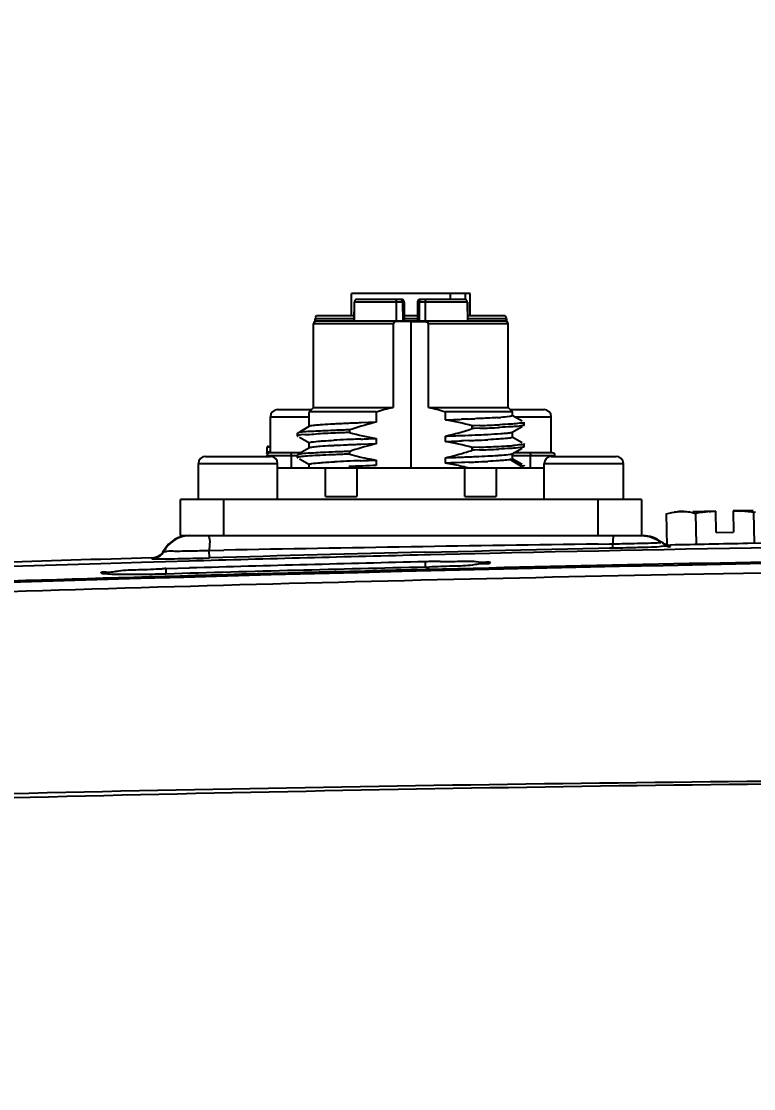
# Model space of a CAD drawing. Header units: millimetres. Extents: x 4086 to 8300, y 123 to 1549.
# Drawn here: x 7712.12 to 7724.83, y 1199.58 to 1218.1 of the extents above; entities that cross this region are included whole.
import ezdxf

# ---------------------------------------------------------------- set-up
doc = ezdxf.new("R2010")
doc.units = ezdxf.units.MM
for name, color, linetype in [('外形图', 7, 'Continuous'), ('尺寸标注', 7, 'Continuous'), ('运动范围', 7, 'Continuous')]:
    doc.layers.add(name, color=color, linetype=linetype)
doc.styles.add('思源黑', font='SourceHanSansCN-Normal.ttf')
doc.dimstyles.new('尺寸标注_1_4比例', dxfattribs={"dimtxt": 7, "dimasz": 6, "dimexe": 2, "dimexo": 1.5, "dimgap": 1, "dimtad": 1, "dimdec": 1, "dimlfac": 4, "dimdsep": 46, "dimtxsty": '思源黑', "dimcen": 0.09, "dimadec": 0, "dimazin": 0, "dimtp": 0.01, "dimtm": 0.01, "dimtfac": 1, "dimtdec": 1, "dimtofl": 0, "dimtmove": 0, "dimatfit": 3, "dimfxl": 1, "dimtolj": 1, "dimarcsym": 0})

# ---------------------------------------------------------------- blocks, each defined once
blk = doc.blocks.new('*D783')
at = {"layer": 'Defpoints', "color": 0}
for p in [(7771.133, 1293.717), (7771.133, 1215.714), (7686.133, 1211.346)]:
    blk.add_point(p, dxfattribs=at)
at = {"layer": '尺寸标注', "color": 0, "lineweight": -2}
for p, q in [((7686.133, 1212.846), (7686.133, 1295.717)), ((7771.133, 1217.214), (7771.133, 1295.717)), ((7692.133, 1293.717), (7765.133, 1293.717))]:
    blk.add_line(p, q, dxfattribs=at)
at = {"layer": '尺寸标注', "color": 0}
for points in [[(7692.133, 1294.717), (7692.133, 1292.717), (7686.133, 1293.717)], [(7765.133, 1292.717), (7765.133, 1294.717), (7771.133, 1293.717)]]:
    blk.add_solid(points, dxfattribs=at)
at = {"layer": '尺寸标注', "color": 0, "insert": (7728.049, 1298.346), "char_height": 7, "attachment_point": 5, "style": '思源黑'}
blk.add_mtext('\\A1;340', dxfattribs=at)
blk = doc.blocks.new('*D793')
at = {"layer": 'Defpoints', "color": 0}
for p in [(7771.133, 1271.641), (7552.914, 959.632), (7712.796, 959.632)]:
    blk.add_point(p, dxfattribs=at)
at = {"layer": '尺寸标注', "color": 0, "lineweight": -2}
for p, q in [((7769.633, 1271.641), (7550.914, 1271.641)), ((7552.914, 1265.641), (7552.914, 965.632)), ((7711.296, 959.632), (7550.914, 959.632))]:
    blk.add_line(p, q, dxfattribs=at)
at = {"layer": '尺寸标注', "color": 0}
for points in [[(7553.914, 1265.641), (7551.914, 1265.641), (7552.914, 1271.641)], [(7551.914, 965.632), (7553.914, 965.632), (7552.914, 959.632)]]:
    blk.add_solid(points, dxfattribs=at)
at = {"layer": '尺寸标注', "color": 0, "insert": (7548.289, 1115.636), "char_height": 7, "attachment_point": 5, "rotation": 90, "style": '思源黑'}
blk.add_mtext('\\A1;1248', dxfattribs=at)

msp = doc.modelspace()

# ---------------------------------------------------------------- linework, layer by layer
at = {"layer": '外形图'}
for p, q in [((7717.8515, 1212.9921), (7717.8515, 1213.3796)), ((7719.914, 1213.3796), (7717.8515, 1213.3796)), ((7718.6879, 1213.2796), (7717.9518, 1213.2796)), ((7719.8136, 1213.2796), (7719.0775, 1213.2796)), ((7719.5641, 1213.3796), (7719.5641, 1213.2796)), ((7719.8294, 1213.2796), (7719.8294, 1213.3796)), ((7719.914, 1212.9921), (7719.914, 1213.3796)), ((7717.9006, 1213.23), (7717.8978, 1212.9046)), ((7717.9006, 1212.9046), (7717.9034, 1213.23)), ((7718.7667, 1213.23), (7717.9006, 1213.23)), ((7718.6298, 1213.23), (7718.6291, 1212.9046)), ((7718.7379, 1213.23), (7718.7408, 1212.9046)), ((7718.7486, 1213.23), (7718.7512, 1212.9046)), ((7718.7667, 1213.23), (7718.7695, 1212.9046)), ((7718.9987, 1213.23), (7718.9959, 1212.9062)), ((7719.8648, 1213.23), (7718.9987, 1213.23)), ((7719.0142, 1212.9059), (7719.0168, 1213.23)), ((7719.0275, 1213.23), (7719.0247, 1212.9059)), ((7719.1363, 1212.9045), (7719.1356, 1213.23)), ((7719.8621, 1213.23), (7719.8648, 1212.9046)), ((7719.8648, 1213.23), (7719.8676, 1212.9046)), ((7717.2452, 1212.9921), (7717.2202, 1212.9671)), ((7717.2202, 1212.9662), (7717.2202, 1212.9671)), ((7717.2202, 1212.9046), (7717.2202, 1212.9458)), ((7717.2245, 1212.9421), (7717.2245, 1212.9046)), ((7717.9042, 1212.9421), (7717.2245, 1212.9421)), ((7717.8985, 1212.9921), (7717.2452, 1212.9921)), ((7717.2452, 1212.9046), (7720.5202, 1212.9046)), ((7718.9869, 1212.9921), (7718.7687, 1212.9921)), ((7718.9962, 1212.9421), (7718.7692, 1212.9421)), ((7720.5202, 1212.9921), (7719.8669, 1212.9921)), ((7720.5409, 1212.9421), (7719.8673, 1212.9421)), ((7720.5202, 1212.9921), (7720.5452, 1212.9671)), ((7720.5409, 1212.9421), (7720.5409, 1212.8843)), ((7720.5452, 1212.9458), (7720.5452, 1212.8843)), ((7717.1952, 1211.4046), (7717.1952, 1212.8546)), ((7718.5784, 1212.8546), (7717.1952, 1212.8546)), ((7718.5784, 1212.8546), (7718.5784, 1211.4046)), ((7718.8827, 1212.8979), (7718.8827, 1210.3546)), ((7719.187, 1211.4046), (7719.187, 1212.8546)), ((7720.5702, 1212.8546), (7719.187, 1212.8546)), ((7720.5702, 1211.4046), (7720.5702, 1212.8546)), ((7716.4452, 1210.6171), (7716.4452, 1211.2421)), ((7716.4452, 1211.2421), (7717.1202, 1211.2421)), ((7716.5702, 1211.3671), (7717.1577, 1211.3671)), ((7717.1952, 1211.4046), (7717.1202, 1211.3296)), ((7717.1202, 1211.0733), (7717.1202, 1211.3296)), ((7717.1209, 1211.3296), (7717.1202, 1211.3296)), ((7718.2828, 1211.3296), (7717.1209, 1211.3296)), ((7717.1952, 1211.4046), (7717.3566, 1211.4046)), ((7717.3566, 1211.4046), (7717.4213, 1211.4046)), ((7717.4213, 1211.4046), (7718.5784, 1211.4046)), ((7718.2828, 1211.3296), (7718.2828, 1211.1464)), ((7719.187, 1211.4046), (7719.7265, 1211.4046)), ((7719.4826, 1211.1878), (7719.4826, 1211.3296)), ((7719.764, 1211.3296), (7719.4826, 1211.3296)), ((7719.7265, 1211.4046), (7719.7811, 1211.4046)), ((7719.887, 1211.3296), (7719.764, 1211.3296)), ((7719.7811, 1211.4046), (7719.9077, 1211.4046)), ((7720.6285, 1211.3296), (7719.887, 1211.3296)), ((7719.9077, 1211.4046), (7720.5702, 1211.4046)), ((7720.5702, 1211.4046), (7720.6452, 1211.3296)), ((7720.6077, 1211.3671), (7721.1952, 1211.3671)), ((7720.6452, 1211.3296), (7720.6285, 1211.3296)), ((7720.8134, 1211.1653), (7720.6422, 1211.2643)), ((7720.6452, 1211.2608), (7720.6452, 1211.3296)), ((7720.6806, 1211.2421), (7721.3202, 1211.2421)), ((7721.3202, 1210.6171), (7721.3202, 1211.2421)), ((7717.1232, 1211.0768), (7716.9518, 1210.9777)), ((7718.1457, 1211.1413), (7718.017, 1211.1364)), ((7718.2828, 1211.1464), (7718.1457, 1211.1413)), ((7719.788, 1211.1993), (7719.764, 1211.1983)), ((7719.8842, 1211.2031), (7719.788, 1211.1993)), ((7719.9814, 1211.0853), (7719.9457, 1211.084)), ((7719.9457, 1211.0371), (7719.9457, 1211.084)), ((7720.0777, 1211.0889), (7719.9814, 1211.0853)), ((7720.6422, 1210.9762), (7720.8125, 1211.0746)), ((7720.8455, 1211.1468), (7720.8482, 1211.1436)), ((7720.8482, 1211.0968), (7720.8482, 1211.1436)), ((7716.9172, 1210.9093), (7716.9172, 1210.9561)), ((7716.9199, 1210.9593), (7716.9188, 1210.9585)), ((7716.9188, 1210.9069), (7716.9199, 1210.9062)), ((7716.9527, 1210.8872), (7717.1232, 1210.7886)), ((7717.57, 1211.0062), (7717.5445, 1211.0052)), ((7717.57, 1210.9594), (7717.5445, 1210.9583)), ((7717.8197, 1211.0158), (7717.8197, 1210.9689)), ((7719.4826, 1210.8128), (7719.4826, 1210.9066)), ((7719.9831, 1211.0385), (7719.9457, 1211.0371)), ((7720.0777, 1211.0421), (7719.9831, 1211.0385)), ((7720.2026, 1210.9364), (7720.2209, 1210.9374)), ((7720.8136, 1210.7902), (7720.6422, 1210.8893)), ((7720.6452, 1210.8858), (7720.6452, 1210.9796)), ((7716.3827, 1210.6921), (7716.3827, 1210.6037)), ((7717.1232, 1210.7018), (7716.9518, 1210.6027)), ((7717.1202, 1210.6983), (7717.1202, 1210.7921)), ((7718.1457, 1210.7663), (7718.0138, 1210.7613)), ((7718.1457, 1210.8601), (7718.2828, 1210.8651)), ((7718.2828, 1210.7714), (7718.1457, 1210.7663)), ((7718.2828, 1210.8651), (7718.2828, 1210.7714)), ((7719.7936, 1210.8245), (7719.764, 1210.8233)), ((7719.8891, 1210.8284), (7719.7936, 1210.8245)), ((7719.9813, 1210.7103), (7719.9457, 1210.709)), ((7719.9457, 1210.6621), (7719.9457, 1210.709)), ((7720.0743, 1210.7138), (7719.9813, 1210.7103)), ((7720.6422, 1210.6011), (7720.8127, 1210.6997)), ((7720.8455, 1210.7718), (7720.8466, 1210.771)), ((7720.8466, 1210.7194), (7720.8455, 1210.7187)), ((7720.8482, 1210.7218), (7720.8482, 1210.7686)), ((7715.3202, 1210.5546), (7716.4452, 1210.5546)), ((7716.9199, 1210.5671), (7716.3827, 1210.5671)), ((7716.9767, 1210.6171), (7716.4327, 1210.6171)), ((7716.806, 1210.5671), (7716.806, 1210.3546)), ((7716.9172, 1210.5343), (7716.9172, 1210.5811)), ((7716.9199, 1210.5843), (7716.9188, 1210.5835)), ((7716.9188, 1210.5319), (7716.9199, 1210.5312)), ((7716.9527, 1210.5122), (7717.1232, 1210.4136)), ((7717.8197, 1210.6408), (7717.8197, 1210.5939)), ((7719.4826, 1210.4378), (7719.4826, 1210.5316)), ((7719.9831, 1210.6635), (7719.9457, 1210.6621)), ((7720.0743, 1210.6669), (7719.9831, 1210.6635)), ((7720.8053, 1210.3811), (7720.6067, 1210.4983)), ((7720.8135, 1210.4152), (7720.6421, 1210.5143)), ((7721.3827, 1210.5671), (7720.6422, 1210.5671)), ((7720.6452, 1210.5108), (7720.6452, 1210.6046)), ((7721.3327, 1210.6171), (7720.6698, 1210.6171)), ((7720.9594, 1210.3546), (7720.9594, 1210.5671)), ((7721.3202, 1210.5546), (7722.4452, 1210.5546)), ((7715.1952, 1209.8046), (7715.1952, 1210.4296)), ((7715.1952, 1210.4296), (7716.5702, 1210.4296)), ((7716.5702, 1209.8046), (7716.5702, 1210.4296)), ((7716.5702, 1210.3546), (7721.1952, 1210.3546)), ((7717.1202, 1210.3546), (7717.1202, 1210.4171)), ((7717.4029, 1209.8571), (7717.4029, 1210.3546)), ((7717.9452, 1210.3546), (7717.9452, 1209.8571)), ((7718.1457, 1210.4851), (7718.1865, 1210.4866)), ((7718.1865, 1210.4866), (7718.2828, 1210.4901)), ((7718.2828, 1210.4901), (7718.2828, 1210.3964)), ((7719.5789, 1210.4413), (7719.4826, 1210.4378)), ((7719.6728, 1210.4448), (7719.5789, 1210.4413)), ((7719.764, 1210.4483), (7719.6728, 1210.4448)), ((7719.7879, 1210.4493), (7719.764, 1210.4483)), ((7719.8172, 1210.4504), (7719.7879, 1210.4493)), ((7719.8886, 1210.4533), (7719.8172, 1210.4504)), ((7719.8202, 1209.8571), (7719.8202, 1210.3546)), ((7720.3625, 1210.3546), (7720.3625, 1209.8571)), ((7721.1952, 1209.8046), (7721.1952, 1210.4296)), ((7721.1952, 1210.4296), (7722.5702, 1210.4296)), ((7722.5702, 1209.8046), (7722.5702, 1210.4296)), ((7714.8827, 1209.1796), (7714.8827, 1209.8046)), ((7722.8827, 1209.8046), (7714.8827, 1209.8046)), ((7715.6327, 1209.8046), (7715.6327, 1209.1796)), ((7717.4029, 1209.8571), (7717.9452, 1209.8571)), ((7719.8202, 1209.8571), (7720.3625, 1209.8571)), ((7722.1327, 1209.1796), (7722.1327, 1209.8046)), ((7722.8827, 1209.8046), (7722.8827, 1209.1796)), ((7722.8827, 1209.8046), (7722.8827, 1209.1796)), ((7722.8827, 1209.8046), (7722.8827, 1209.1796)), ((7723.4509, 1209.5945), (7723.7264, 1209.5999)), ((7723.7733, 1209.6008), (7724.1757, 1209.6087)), ((7724.1831, 1209.2338), (7724.1758, 1209.6053)), ((7724.4757, 1209.6146), (7724.8258, 1209.6215)), ((7724.4757, 1209.6112), (7724.483, 1209.2397)), ((7724.8315, 1209.5853), (7724.8629, 1209.594)), ((7724.8315, 1209.5853), (7724.8421, 1209.0444)), ((7723.3162, 1209.5556), (7723.3271, 1209.001)), ((7723.8054, 1209.5693), (7723.8213, 1209.5655)), ((7723.8213, 1209.5655), (7723.8319, 1209.0246)), ((7724.1831, 1209.2338), (7724.483, 1209.2397)), ((7714.8827, 1209.1796), (7722.8939, 1209.1796)), ((7722.1349, 1209.0335), (7722.3311, 1209.0363)), ((7722.3311, 1209.0363), (7722.386, 1209.0371)), ((7722.3876, 1208.966), (7722.386, 1209.0371)), ((7722.3935, 1209.1796), (7722.3932, 1209.1794)), ((7722.5415, 1209.04), (7722.6425, 1209.042)), ((7723.219, 1209.0594), (7723.2252, 1209.0703)), ((7723.3866, 1208.9994), (7723.3863, 1209.0156)), ((7725.0761, 1209.0489), (7724.7303, 1209.0423)), ((7714.5988, 1208.9225), (7714.6014, 1208.9117)), ((7715.2854, 1208.9201), (7715.3344, 1208.9212)), ((7715.3344, 1208.9212), (7715.3834, 1208.9223)), ((7715.3837, 1208.9527), (7715.3834, 1208.9223)), ((7715.3834, 1208.9223), (7715.6372, 1208.9271)), ((7715.3872, 1208.7938), (7715.3834, 1208.9223)), ((7719.1263, 1208.8917), (7719.9898, 1208.9123)), ((7719.2234, 1208.8466), (7719.1263, 1208.8442)), ((7720.2546, 1208.871), (7719.2234, 1208.8466)), ((7719.9898, 1208.9123), (7720.253, 1208.9185)), ((7720.253, 1208.9185), (7722.1376, 1208.9606)), ((7722.1376, 1208.9606), (7722.3337, 1208.9648)), ((7722.3337, 1208.9648), (7722.3876, 1208.966)), ((7722.5606, 1208.9699), (7722.6176, 1208.9712)), ((7723.1146, 1208.9856), (7723.1532, 1208.9869)), ((7714.3876, 1208.7941), (7713.5006, 1208.7679)), ((7714.2116, 1208.7126), (7713.5028, 1208.6915)), ((7714.6263, 1208.7247), (7714.2116, 1208.7126)), ((7714.3876, 1208.7941), (7714.3873, 1208.7779)), ((7715.0359, 1208.7364), (7714.6263, 1208.7247)), ((7714.8375, 1208.7806), (7714.887, 1208.7816)), ((7715.1004, 1208.7863), (7715.1567, 1208.7877)), ((7715.2816, 1208.7909), (7715.3872, 1208.7938)), ((7719.1327, 1208.7261), (7719.1327, 1208.6325)), ((7714.6327, 1208.6066), (7715.0399, 1208.6183)), ((7714.6327, 1208.6066), (7714.6327, 1208.513))]:
    msp.add_line(p, q, dxfattribs=at)
for points in [[(7717.9518, 1213.2796), (7717.9424, 1213.2786), (7717.9333, 1213.2758), (7717.925, 1213.2712)], [(7718.6335, 1213.2651), (7718.6354, 1213.2712), (7718.6376, 1213.2758), (7718.6399, 1213.2786), (7718.6423, 1213.2796)], [(7718.735, 1213.2651), (7718.728, 1213.2712), (7718.72, 1213.2758), (7718.7114, 1213.2786), (7718.6923, 1213.2784)], [(7719.0304, 1213.2651), (7719.0374, 1213.2712), (7719.0454, 1213.2758), (7719.054, 1213.2786), (7719.0629, 1213.2796)], [(7719.1231, 1213.2796), (7719.1255, 1213.2786), (7719.1278, 1213.2758), (7719.13, 1213.2712), (7719.1319, 1213.2651), (7719.1334, 1213.2576), (7719.1346, 1213.249), (7719.1353, 1213.2397), (7719.1356, 1213.23)], [(7719.8537, 1213.2576), (7719.8477, 1213.2651), (7719.8404, 1213.2712), (7719.8321, 1213.2758), (7719.823, 1213.2786), (7719.8136, 1213.2796)], [(7717.925, 1213.2712), (7717.9177, 1213.2651), (7717.9117, 1213.2576), (7717.9072, 1213.249), (7717.9044, 1213.2397), (7717.9034, 1213.23)], [(7718.6298, 1213.23), (7718.6301, 1213.2397), (7718.6308, 1213.249), (7718.632, 1213.2576), (7718.6335, 1213.2651)], [(7718.7486, 1213.23), (7718.7477, 1213.2397), (7718.745, 1213.249), (7718.7407, 1213.2576), (7718.735, 1213.2651)], [(7719.0168, 1213.23), (7719.0177, 1213.2397), (7719.0204, 1213.249), (7719.0247, 1213.2576), (7719.0304, 1213.2651)], [(7719.8621, 1213.23), (7719.8611, 1213.2397), (7719.8582, 1213.249), (7719.8537, 1213.2576)], [(7717.2245, 1212.9421), (7717.2224, 1212.9427), (7717.2211, 1212.9441), (7717.2202, 1212.9458)], [(7720.5409, 1212.9421), (7720.5433, 1212.9425), (7720.5447, 1212.9437), (7720.5452, 1212.9458)], [(7716.4327, 1210.7201), (7716.4229, 1210.7194), (7716.4136, 1210.7174), (7716.4049, 1210.7142), (7716.3973, 1210.7098), (7716.3911, 1210.7044), (7716.3865, 1210.6983), (7716.3837, 1210.6917), (7716.3827, 1210.6848)], [(7716.3827, 1210.6037), (7716.3837, 1210.6106), (7716.3865, 1210.6172), (7716.3911, 1210.6233), (7716.3973, 1210.6287), (7716.4049, 1210.6331), (7716.4136, 1210.6364), (7716.4229, 1210.6384), (7716.4327, 1210.6391)], [(7716.806, 1210.5671), (7716.8064, 1210.5765), (7716.8073, 1210.5857), (7716.8089, 1210.5942)], [(7716.8089, 1210.5942), (7716.8111, 1210.6019), (7716.8139, 1210.6082), (7716.817, 1210.6131), (7716.8205, 1210.6161), (7716.8242, 1210.6171)], [(7720.9412, 1210.6171), (7720.9449, 1210.6161), (7720.9484, 1210.6131), (7720.9515, 1210.6082), (7720.9543, 1210.6018), (7720.9565, 1210.5942), (7720.9581, 1210.5857), (7720.959, 1210.5765), (7720.9594, 1210.5671)], [(7723.7738, 1209.5763), (7723.7896, 1209.5729), (7723.8054, 1209.5693)]]:
    msp.add_lwpolyline(points, dxfattribs=at)
for centre, radius, start, end in [((7718.6879, 1213.2296), 0.05, 0.5, 90), ((7718.7167, 1213.2296), 0.05, 0.5, 115.43133), ((7719.0487, 1213.2296), 0.05, 64.56867, 179.5), ((7719.0775, 1213.2296), 0.05, 90, 179.5), ((7717.2452, 1212.8546), 0.05, 90, 180), ((7720.5202, 1212.8546), 0.05, 0, 90), ((7716.5702, 1211.2421), 0.125, 90, 180), ((7721.1952, 1211.2421), 0.125, 0, 90), ((7718.8325, 1186.1208), 25.028, 92.68851, 92.92266), ((7719.274, 1176.7784), 34.3808, 92.50827, 92.69324), ((7719.8694, 1162.9389), 48.2331, 92.20098, 92.49537), ((7716.435, 1296.4503), 85.317, 272.047099, 272.236176), ((7718.557, 1243.5119), 32.336, 272.35238, 272.54232), ((7718.8218, 1244.6612), 33.5958, 272.14237, 272.73019), ((7718.8943, 1242.7038), 31.6839, 272.14064, 272.76419), ((7719.9192, 1218.3736), 7.1609, 273.6348, 274.20371), ((7718.7361, 1182.0396), 28.99, 92.35574, 92.73286), ((7718.6461, 1184.1578), 26.8232, 92.35372, 92.7613), ((7719.6122, 1160.978), 50.0699, 92.05165, 92.33757), ((7719.8656, 1154.0321), 56.9736, 92.05791, 92.30918), ((7719.6508, 1205.5271), 5.786, 108.00297, 108.44924), ((7715.9451, 1309.2686), 98.4256, 272.059703, 272.223598), ((7717.4766, 1269.1635), 58.2913, 272.248825, 272.478908), ((7718.9658, 1234.9761), 24.0715, 272.45718, 272.94512), ((7716.4327, 1210.6921), 0.05, 119.53146, 180.00008), ((7718.8741, 1185.1394), 25.7293, 92.46072, 92.96166), ((7719.0358, 1181.6231), 29.1557, 92.48943, 92.90854), ((7719.8925, 1161.9284), 48.9627, 92.34622, 92.48522), ((7719.5725, 1169.6094), 41.1814, 92.34424, 92.5095), ((7720.4945, 1147.3822), 63.5214, 92.238089, 92.351625), ((7720.2115, 1153.912), 56.8917, 92.21381, 92.34058), ((7716.5196, 1293.8121), 83.0522, 272.044526, 272.238759), ((7718.066, 1255.1982), 44.4073, 272.35286, 272.5052), ((7718.906, 1236.2433), 25.4338, 272.48117, 272.96215), ((7718.4054, 1254.7684), 44.0862, 272.16951, 272.36017), ((7719.1193, 1237.5202), 26.8232, 272.35372, 272.7613), ((7719.7319, 1225.0241), 14.3121, 272.7218, 273.43215), ((7720.172, 1217.6249), 6.8999, 273.46297, 274.06644), ((7715.3202, 1210.4296), 0.125, 90, 180), ((7716.4327, 1210.5671), 0.05, 90, 179.99984), ((7716.4452, 1210.4296), 0.125, 0, 90), ((7718.0335, 1196.2789), 14.3121, 92.7218, 93.43215), ((7718.7868, 1180.5554), 30.1004, 92.31675, 92.72868), ((7718.6838, 1182.9566), 27.6502, 92.30853, 92.75696), ((7719.6122, 1160.603), 50.0699, 92.05165, 92.33757), ((7719.8656, 1153.6571), 56.9736, 92.05791, 92.30918), ((7719.6508, 1205.1521), 5.786, 108.00297, 108.44924), ((7718.845, 1213.9989), 3.5535, 259.04693, 260.89635), ((7718.5321, 1214.7517), 4.3258, 282.69313, 286.318), ((7715.8374, 1311.7727), 101.3068, 272.062036, 272.22127), ((7718.2345, 1215.7818), 5.3981, 286.27685, 288.48112), ((7717.7308, 1262.7737), 52.2712, 272.22911, 272.36635), ((7718.1367, 1253.003), 42.4921, 272.3635, 272.52271), ((7718.7793, 1238.6337), 28.1083, 272.50346, 272.93477), ((7718.3257, 1256.3367), 45.7033, 272.19277, 272.37669), ((7719.5943, 1222.8586), 12.3123, 272.90522, 273.71472), ((7719.0293, 1239.6382), 28.99, 272.35574, 272.73286), ((7721.3202, 1210.4296), 0.125, 90, 180), ((7721.3327, 1210.5671), 0.05, 0, 90), ((7722.4452, 1210.4296), 0.125, 0, 90), ((7718.8974, 1184.2552), 26.2391, 92.46403, 92.92976), ((7720.1709, 1155.0179), 55.5042, 92.22728, 92.47985), ((7720.7845, 1139.7721), 70.6685, 92.028727, 92.416723), ((7718.9178, 1206.9115), 3.5712, 78.82961, 80.89976), ((7718.7987, 1206.327), 4.1678, 75.09756, 78.7799), ((7718.1228, 1253.455), 43.0379, 272.35145, 272.50809), ((7718.8452, 1237.1203), 26.6873, 272.49335, 272.94632), ((7723.5845, 1208.7708), 0.8262, 91.13988, 95.51447), ((7723.5837, 1208.7532), 0.8438, 84.0735, 91.06488), ((7723.5729, 1208.6443), 0.9532, 80.98337, 84.09994), ((7723.5493, 1208.4957), 1.1037, 78.26451, 80.98354), ((7724.5095, 1205.1106), 4.5077, 95.74798, 98.78091), ((7724.3186, 1205.1067), 4.5079, 83.46671, 86.50007), ((7753.3386, -285.5309), 1494.7681, 90.341012, 91.2682427), ((7715.0358, 1208.6796), 0.5, 90, 150.92707), ((7744.2001, -335.6053), 1544.7965, 90.8184181, 91.0594454), ((7729.2207, 1208.8885), 6.8363, 178.55616, 178.75445), ((7721.0731, 1285.6214), 76.5955, 270.982145, 271.098452), ((7721.4619, 1266.7395), 57.7096, 271.172242, 271.402588), ((7722.9132, 1208.6796), 0.5, 51.38409, 90), ((7722.9138, 1215.1297), 6.0791, 272.12295, 272.31992), ((7723.3812, 1209.2656), 0.25, 231.38409, 271.1684), ((7714.3803, 1209.044), 0.25, 271.66924, 330.92707), ((7715.0444, 1208.6794), 0.5002, 144.53766, 152.32759), ((7714.4184, 1240.4665), 31.5575, 270.65839, 270.99147), ((7714.0588, 1262.1228), 53.2168, 270.97507, 271.16603), ((7743.1141, 220.8164), 988.3189, 91.3907849, 91.6279983), ((7713.8199, 1274.074), 65.1704, 271.162242, 271.288573), ((7743.2135, 217.1827), 992.0015, 91.3913583, 91.6073983), ((7720.8356, 1281.9148), 72.9653, 271.218784, 271.354713), ((7721.1328, 1269.9177), 60.9645, 271.395578, 271.64896), ((7721.776, 1247.8405), 38.878, 271.63773, 271.9731), ((7739.3413, 348.3139), 860.7655, 91.7201686, 92.1315202), ((7740.2844, 318.6179), 890.5529, 91.7234609, 91.8992184), ((7714.1572, 1242.9058), 34.132, 270.77834, 271.14195), ((7713.6495, 1268.7684), 59.9997, 271.181829, 271.385661), ((7743.115, 220.7828), 988.2343, 91.3905794, 91.6279542), ((7719.8225, 1180.425), 28.3095, 90.87129, 91.39626), ((7715.4711, 1179.5803), 29.0384, 91.65455, 91.78362), ((7742.999, 225.2879), 983.6342, 91.3903287, 91.6525422), ((7718.5198, 1233.8448), 25.2198, 271.39252, 271.54107)]:
    msp.add_arc(centre, radius, start, end, dxfattribs=at)
for points, knots in [([(7718.8827, 1212.8979), (7718.832, 1212.8981), (7718.7522, 1212.8832), (7718.5784, 1212.9069), (7718.5784, 1212.8546)], [0, 0, 0, 0, 0.4923714, 1, 1, 1, 1]), ([(7718.8827, 1212.8979), (7718.9334, 1212.8981), (7719.0132, 1212.8832), (7719.187, 1212.9069), (7719.187, 1212.8546)], [0, 0, 0, 0, 0.492371, 1, 1, 1, 1]), ([(7720.6228, 1211.2512), (7720.6135, 1211.2492), (7720.5542, 1211.24), (7720.4943, 1211.2357), (7720.4441, 1211.232)], [0, 0, 0, 0, 0.1593178, 1, 1, 1, 1]), ([(7720.6452, 1211.2608), (7720.6452, 1211.2584), (7720.6353, 1211.254), (7720.6285, 1211.2524), (7720.6228, 1211.2512)], [0, 0, 0, 0, 0.2973956, 1, 1, 1, 1]), ([(7717.1351, 1211.0811), (7717.1327, 1211.0805), (7717.1287, 1211.0793), (7717.1247, 1211.0777), (7717.1232, 1211.0768)], [0, 0, 0, 0, 0.5839162, 1, 1, 1, 1]), ([(7717.1605, 1211.0861), (7717.1558, 1211.0853), (7717.1473, 1211.0839), (7717.1388, 1211.082), (7717.1351, 1211.0811)], [0, 0, 0, 0, 0.5581328, 1, 1, 1, 1]), ([(7717.3086, 1211.1012), (7717.293, 1211.1), (7717.2435, 1211.096), (7717.194, 1211.0915), (7717.1605, 1211.0861)], [0, 0, 0, 0, 0.3156976, 1, 1, 1, 1]), ([(7717.5564, 1211.1162), (7717.5329, 1211.115), (7717.4502, 1211.1106), (7717.3676, 1211.1056), (7717.3086, 1211.1012)], [0, 0, 0, 0, 0.2845297, 1, 1, 1, 1]), ([(7720.3731, 1211.2271), (7720.3458, 1211.2254), (7720.2186, 1211.2179), (7720.0913, 1211.2121), (7719.9913, 1211.2077)], [0, 0, 0, 0, 0.2146698, 1, 1, 1, 1]), ([(7720.6738, 1211.1183), (7720.6561, 1211.117), (7720.5722, 1211.1112), (7720.4882, 1211.1067), (7720.422, 1211.1035)], [0, 0, 0, 0, 0.2117291, 1, 1, 1, 1]), ([(7720.6739, 1211.0715), (7720.6562, 1211.0702), (7720.5723, 1211.0645), (7720.4884, 1211.0601), (7720.4222, 1211.0568)], [0, 0, 0, 0, 0.211707, 1, 1, 1, 1]), ([(7720.8482, 1211.1436), (7720.8482, 1211.1283), (7720.7564, 1211.1361), (7720.7173, 1211.1215), (7720.6738, 1211.1183)], [0, 0, 0, 0, 0.2596127, 1, 1, 1, 1]), ([(7720.8172, 1211.0863), (7720.8089, 1211.0848), (7720.7613, 1211.0782), (7720.7134, 1211.0744), (7720.6739, 1211.0715)], [0, 0, 0, 0, 0.1758926, 1, 1, 1, 1]), ([(7720.8455, 1211.0937), (7720.8424, 1211.0919), (7720.8328, 1211.0892), (7720.8233, 1211.0873), (7720.8172, 1211.0863)], [0, 0, 0, 0, 0.3728711, 1, 1, 1, 1]), ([(7720.848, 1211.096), (7720.8478, 1211.0956), (7720.847, 1211.0947), (7720.8461, 1211.094), (7720.8455, 1211.0937)], [0, 0, 0, 0, 0.4216441, 1, 1, 1, 1]), ([(7720.8482, 1211.0968), (7720.8482, 1211.0966), (7720.8481, 1211.0964), (7720.8481, 1211.0961), (7720.848, 1211.096)], [0, 0, 0, 0, 0.4888464, 1, 1, 1, 1]), ([(7716.9188, 1210.9585), (7716.9184, 1210.9582), (7716.9176, 1210.9575), (7716.9172, 1210.9566), (7716.9172, 1210.9561)], [0, 0, 0, 0, 0.5714769, 1, 1, 1, 1]), ([(7716.9188, 1210.9117), (7716.9184, 1210.9113), (7716.9176, 1210.9107), (7716.9172, 1210.9097), (7716.9172, 1210.9093)], [0, 0, 0, 0, 0.5717335, 1, 1, 1, 1]), ([(7716.9172, 1210.9093), (7716.9172, 1210.9089), (7716.9176, 1210.9079), (7716.9184, 1210.9072), (7716.9188, 1210.9069)], [0, 0, 0, 0, 0.4285231, 1, 1, 1, 1]), ([(7717.3538, 1210.9498), (7717.2502, 1210.9448), (7717.1139, 1210.9201), (7716.9521, 1210.9371), (7716.9188, 1210.9117)], [0, 0, 0, 0, 0.7123998, 1, 1, 1, 1]), ([(7716.9313, 1210.9633), (7716.929, 1210.9627), (7716.9251, 1210.9616), (7716.9214, 1210.9601), (7716.9199, 1210.9593)], [0, 0, 0, 0, 0.5867918, 1, 1, 1, 1]), ([(7717.3538, 1210.9967), (7717.3014, 1210.9942), (7717.1608, 1210.9844), (7717.0174, 1210.9851), (7716.9313, 1210.9633)], [0, 0, 0, 0, 0.371633, 1, 1, 1, 1]), ([(7720.6079, 1210.8735), (7720.5992, 1210.8721), (7720.5511, 1210.8655), (7720.5027, 1210.8615), (7720.4632, 1210.8584)], [0, 0, 0, 0, 0.1817402, 1, 1, 1, 1]), ([(7720.5552, 1210.9605), (7720.5654, 1210.9616), (7720.5936, 1210.9654), (7720.6228, 1210.9678), (7720.6397, 1210.9749)], [0, 0, 0, 0, 0.3587889, 1, 1, 1, 1]), ([(7720.6452, 1210.8858), (7720.6452, 1210.8821), (7720.6275, 1210.8774), (7720.6173, 1210.8751), (7720.6079, 1210.8735)], [0, 0, 0, 0, 0.281276, 1, 1, 1, 1]), ([(7720.6397, 1210.9749), (7720.6402, 1210.9751), (7720.641, 1210.9755), (7720.6419, 1210.976), (7720.6422, 1210.9762)], [0, 0, 0, 0, 0.530794, 1, 1, 1, 1]), ([(7717.1202, 1210.7921), (7717.1202, 1210.7939), (7717.1264, 1210.7976), (7717.1313, 1210.7989), (7717.1351, 1210.7999)], [0, 0, 0, 0, 0.3129278, 1, 1, 1, 1]), ([(7717.1351, 1210.7061), (7717.1327, 1210.7055), (7717.1287, 1210.7043), (7717.1247, 1210.7027), (7717.1232, 1210.7018)], [0, 0, 0, 0, 0.5839162, 1, 1, 1, 1]), ([(7717.1351, 1210.7999), (7717.1435, 1210.8021), (7717.201, 1210.8121), (7717.2591, 1210.8162), (7717.3086, 1210.82)], [0, 0, 0, 0, 0.1481598, 1, 1, 1, 1]), ([(7717.1981, 1210.7161), (7717.1855, 1210.7147), (7717.1645, 1210.712), (7717.1435, 1210.7083), (7717.1351, 1210.7061)], [0, 0, 0, 0, 0.5941797, 1, 1, 1, 1]), ([(7717.3086, 1210.82), (7717.3256, 1210.8212), (7717.4042, 1210.8268), (7717.4829, 1210.8312), (7717.5447, 1210.8344)], [0, 0, 0, 0, 0.2155647, 1, 1, 1, 1]), ([(7717.5564, 1210.7412), (7717.5329, 1210.74), (7717.4502, 1210.7356), (7717.3676, 1210.7306), (7717.3086, 1210.7262)], [0, 0, 0, 0, 0.2845297, 1, 1, 1, 1]), ([(7720.4632, 1210.8584), (7720.4459, 1210.8571), (7720.365, 1210.8514), (7720.284, 1210.8468), (7720.2203, 1210.8435)], [0, 0, 0, 0, 0.2140481, 1, 1, 1, 1]), ([(7720.6613, 1210.6956), (7720.6435, 1210.6943), (7720.5603, 1210.6888), (7720.477, 1210.6844), (7720.4116, 1210.6812)], [0, 0, 0, 0, 0.2137386, 1, 1, 1, 1]), ([(7720.8482, 1210.7686), (7720.8482, 1210.7523), (7720.7496, 1210.7618), (7720.7079, 1210.7457), (7720.6613, 1210.7424)], [0, 0, 0, 0, 0.2592886, 1, 1, 1, 1]), ([(7720.8455, 1210.7187), (7720.8397, 1210.7153), (7720.7774, 1210.7036), (7720.7165, 1210.6995), (7720.6613, 1210.6956)], [0, 0, 0, 0, 0.1074167, 1, 1, 1, 1]), ([(7720.8466, 1210.771), (7720.8471, 1210.7707), (7720.8478, 1210.77), (7720.8482, 1210.7691), (7720.8482, 1210.7686)], [0, 0, 0, 0, 0.5714769, 1, 1, 1, 1]), ([(7720.8482, 1210.7218), (7720.8482, 1210.7214), (7720.8478, 1210.7204), (7720.8471, 1210.7197), (7720.8466, 1210.7194)], [0, 0, 0, 0, 0.4285231, 1, 1, 1, 1]), ([(7716.9188, 1210.5835), (7716.9184, 1210.5832), (7716.9176, 1210.5825), (7716.9172, 1210.5816), (7716.9172, 1210.5811)], [0, 0, 0, 0, 0.5714769, 1, 1, 1, 1]), ([(7716.9188, 1210.5367), (7716.9184, 1210.5363), (7716.9176, 1210.5357), (7716.9172, 1210.5347), (7716.9172, 1210.5343)], [0, 0, 0, 0, 0.5717335, 1, 1, 1, 1]), ([(7716.9172, 1210.5343), (7716.9172, 1210.5339), (7716.9176, 1210.5329), (7716.9184, 1210.5322), (7716.9188, 1210.5319)], [0, 0, 0, 0, 0.4285231, 1, 1, 1, 1]), ([(7716.9313, 1210.5415), (7716.9287, 1210.5408), (7716.9244, 1210.5395), (7716.9202, 1210.5377), (7716.9188, 1210.5367)], [0, 0, 0, 0, 0.6080821, 1, 1, 1, 1]), ([(7716.9313, 1210.5883), (7716.929, 1210.5877), (7716.9251, 1210.5866), (7716.9214, 1210.5851), (7716.9199, 1210.5843)], [0, 0, 0, 0, 0.5867918, 1, 1, 1, 1]), ([(7717.3538, 1210.6217), (7717.3014, 1210.6192), (7717.1608, 1210.6094), (7717.0174, 1210.6101), (7716.9313, 1210.5883)], [0, 0, 0, 0, 0.371633, 1, 1, 1, 1]), ([(7716.9936, 1210.551), (7716.9812, 1210.5496), (7716.9603, 1210.5471), (7716.9396, 1210.5435), (7716.9313, 1210.5415)], [0, 0, 0, 0, 0.5963559, 1, 1, 1, 1]), ([(7717.1767, 1210.5653), (7717.1582, 1210.5642), (7717.0971, 1210.5602), (7717.0361, 1210.5556), (7716.9936, 1210.551)], [0, 0, 0, 0, 0.3025261, 1, 1, 1, 1]), ([(7720.392, 1210.5722), (7720.4158, 1210.5738), (7720.4878, 1210.579), (7720.56, 1210.5844), (7720.6079, 1210.5923)], [0, 0, 0, 0, 0.3288807, 1, 1, 1, 1]), ([(7720.6067, 1210.4983), (7720.5979, 1210.4969), (7720.5497, 1210.4903), (7720.5011, 1210.4864), (7720.4614, 1210.4833)], [0, 0, 0, 0, 0.182603, 1, 1, 1, 1]), ([(7720.6314, 1210.5033), (7720.6278, 1210.5024), (7720.6196, 1210.5005), (7720.6113, 1210.4991), (7720.6067, 1210.4983)], [0, 0, 0, 0, 0.4403133, 1, 1, 1, 1]), ([(7720.6079, 1210.5923), (7720.6124, 1210.5931), (7720.6205, 1210.5945), (7720.6286, 1210.5964), (7720.6321, 1210.5973)], [0, 0, 0, 0, 0.5608321, 1, 1, 1, 1]), ([(7720.6452, 1210.5108), (7720.6452, 1210.5091), (7720.6396, 1210.5055), (7720.6349, 1210.5043), (7720.6314, 1210.5033)], [0, 0, 0, 0, 0.316477, 1, 1, 1, 1]), ([(7720.6321, 1210.5973), (7720.6341, 1210.5979), (7720.6375, 1210.5989), (7720.6409, 1210.6003), (7720.6422, 1210.6011)], [0, 0, 0, 0, 0.5770488, 1, 1, 1, 1]), ([(7717.1202, 1210.4171), (7717.1202, 1210.4189), (7717.1263, 1210.4226), (7717.1313, 1210.4239), (7717.1351, 1210.4249)], [0, 0, 0, 0, 0.3129937, 1, 1, 1, 1]), ([(7717.1351, 1210.4249), (7717.1434, 1210.4271), (7717.2009, 1210.437), (7717.2591, 1210.4412), (7717.3086, 1210.445)], [0, 0, 0, 0, 0.1481187, 1, 1, 1, 1]), ([(7717.3086, 1210.445), (7717.3263, 1210.4463), (7717.4088, 1210.4521), (7717.4914, 1210.4567), (7717.5563, 1210.46)], [0, 0, 0, 0, 0.2144845, 1, 1, 1, 1]), ([(7720.4614, 1210.4833), (7720.444, 1210.482), (7720.3625, 1210.4762), (7720.281, 1210.4717), (7720.2169, 1210.4683)], [0, 0, 0, 0, 0.2141539, 1, 1, 1, 1]), ([(7720.8482, 1210.3936), (7720.8482, 1210.3894), (7720.8273, 1210.3855), (7720.816, 1210.3827), (7720.8052, 1210.3811)], [0, 0, 0, 0, 0.2752601, 1, 1, 1, 1]), ([(7720.8454, 1210.3968), (7720.8458, 1210.3966), (7720.8464, 1210.3962), (7720.8469, 1210.3958), (7720.8472, 1210.3955)], [0, 0, 0, 0, 0.5400249, 1, 1, 1, 1]), ([(7720.8472, 1210.3955), (7720.8475, 1210.3953), (7720.848, 1210.3947), (7720.8482, 1210.3939), (7720.8482, 1210.3936)], [0, 0, 0, 0, 0.5523307, 1, 1, 1, 1]), ([(7715.3901, 1209.1796), (7715.3701, 1209.1796), (7715.4097, 1209.0563), (7715.3843, 1209.0084), (7715.3837, 1208.9527)], [0, 0, 0, 0, 0.2641407, 1, 1, 1, 1]), ([(7722.3932, 1209.1794), (7722.3912, 1209.1771), (7722.3932, 1209.1332), (7722.3875, 1209.0973), (7722.3866, 1209.0608)], [0, 0, 0, 0, 0.077972, 1, 1, 1, 1]), ([(7722.8744, 1209.0472), (7722.9013, 1209.0478), (7722.9895, 1209.0501), (7723.0777, 1209.0526), (7723.139, 1209.0549)], [0, 0, 0, 0, 0.3048594, 1, 1, 1, 1]), ([(7723.1599, 1209.0557), (7723.1745, 1209.0563), (7723.189, 1209.0628), (7723.2176, 1209.0545), (7723.219, 1209.0594)], [0, 0, 0, 0, 0.743336, 1, 1, 1, 1]), ([(7737.368, 1208.8965), (7734.512, 1208.8667), (7728.8002, 1208.7935), (7720.2334, 1208.6291), (7711.6683, 1208.3943), (7704.5325, 1208.1333), (7698.8267, 1207.8674), (7694.547, 1207.6595), (7690.9855, 1207.4248), (7688.1321, 1207.2715), (7685.2898, 1207.1211), (7681.7036, 1206.5294), (7678.0848, 1204.0096), (7675.6587, 1200.3751), (7674.8054, 1196.0738), (7675.6454, 1191.7753), (7678.0509, 1188.1142), (7681.0768, 1186.0535), (7683.8121, 1185.184), (7685.9514, 1184.9462), (7688.092, 1184.869), (7690.2306, 1184.7212), (7692.3676, 1184.5812), (7695.2193, 1184.4244), (7698.7848, 1184.2415), (7704.4911, 1183.9788), (7711.6266, 1183.7158), (7720.1918, 1183.4812), (7728.7586, 1183.3163), (7734.4704, 1183.243), (7737.3263, 1183.2131)], [0, 0, 0, 0, 0.0625338, 0.1250675, 0.1876012, 0.2501348, 0.2814019, 0.3126679, 0.3439382, 0.3595646, 0.3751969, 0.4064019, 0.4376042, 0.4687717, 0.4999496, 0.5311281, 0.5623056, 0.5934882, 0.6091533, 0.6247704, 0.6404361, 0.6560705, 0.6716955, 0.6873296, 0.7185989, 0.7498649, 0.8123988, 0.8749325, 0.9374662, 1, 1, 1, 1]), ([(7714.6014, 1208.9117), (7714.6026, 1208.8963), (7714.6973, 1208.9303), (7714.7366, 1208.9105), (7714.781, 1208.911)], [0, 0, 0, 0, 0.2581081, 1, 1, 1, 1]), ([(7723.1532, 1208.9869), (7723.211, 1208.989), (7723.2598, 1209.0167), (7723.3869, 1208.9793), (7723.3866, 1208.9994)], [0, 0, 0, 0, 0.7417403, 1, 1, 1, 1]), ([(7734.6205, 1208.6764), (7730.9544, 1208.6212), (7721.1988, 1208.4913), (7711.4455, 1208.2109), (7705.3604, 1207.9699)], [0, 0, 0, 0, 0.3758127, 1, 1, 1, 1]), ([(7714.3873, 1208.7779), (7714.3872, 1208.7716), (7714.4276, 1208.7832), (7714.4431, 1208.7757), (7714.4616, 1208.7757)], [0, 0, 0, 0, 0.2527731, 1, 1, 1, 1]), ([(7720.2577, 1208.7084), (7720.2577, 1208.6811), (7720.0961, 1208.7017), (7719.9321, 1208.6526), (7719.5782, 1208.6512), (7719.3348, 1208.6379), (7719.1981, 1208.6342)], [0, 0, 0, 0, 0.0769157, 0.2913578, 0.6141346, 1, 1, 1, 1]), ([(7719.392, 1208.7313), (7719.5071, 1208.733), (7719.7081, 1208.731), (7719.9985, 1208.7419), (7720.1298, 1208.7107), (7720.2577, 1208.7296), (7720.2577, 1208.7084)], [0, 0, 0, 0, 0.3979041, 0.7185099, 0.9264453, 1, 1, 1, 1]), ([(7713.5077, 1208.5289), (7713.5077, 1208.5562), (7713.6693, 1208.5354), (7713.8333, 1208.5845), (7714.1872, 1208.5863), (7714.4306, 1208.6004), (7714.5673, 1208.6047)], [0, 0, 0, 0, 0.0768999, 0.2913434, 0.6141317, 1, 1, 1, 1]), ([(7713.9613, 1208.5034), (7713.8979, 1208.5037), (7713.79, 1208.5063), (7713.6378, 1208.5062), (7713.5695, 1208.5207), (7713.5077, 1208.5183), (7713.5077, 1208.5289)], [0, 0, 0, 0, 0.417467, 0.7329731, 0.9299074, 1, 1, 1, 1]), ([(7714.6327, 1208.513), (7714.573, 1208.5113), (7714.3493, 1208.5056), (7714.1254, 1208.5028), (7713.9613, 1208.5034)], [0, 0, 0, 0, 0.2667585, 1, 1, 1, 1]), ([(7693.7321, 1204.099), (7700.5426, 1204.3892), (7714.17, 1204.8331), (7727.8036, 1204.9616), (7734.6202, 1204.9825)], [0, 0, 0, 0, 0.5000004, 1, 1, 1, 1]), ([(7693.7739, 1204.018), (7700.5773, 1204.3125), (7714.1906, 1204.7502), (7727.8104, 1204.9309), (7734.6201, 1204.9185)], [0, 0, 0, 0, 0.4999997, 1, 1, 1, 1])]:
    msp.add_open_spline(points, degree=3, knots=knots, dxfattribs=at)
for points in [[(7718.2828, 1211.3296), (7718.3793, 1211.3616), (7718.4782, 1211.3874), (7718.5784, 1211.4046)], [(7719.187, 1211.4046), (7719.2872, 1211.3874), (7719.3861, 1211.3616), (7719.4826, 1211.3296)], [(7718.2828, 1211.1464), (7718.1409, 1211.1146), (7718.0008, 1211.0748), (7717.8625, 1211.0299)], [(7719.9457, 1211.084), (7719.7934, 1211.127), (7719.6388, 1211.1628), (7719.4826, 1211.1878)], [(7717.8197, 1210.9689), (7717.972, 1210.926), (7718.1266, 1210.8901), (7718.2828, 1210.8651)], [(7719.4826, 1210.9066), (7719.6391, 1210.9416), (7719.7936, 1210.9864), (7719.9457, 1211.0371)], [(7720.2209, 1210.9374), (7720.2953, 1210.9413), (7720.3698, 1210.9455), (7720.4442, 1210.9508)], [(7720.4442, 1210.9508), (7720.4812, 1210.9535), (7720.5182, 1210.9564), (7720.5552, 1210.9605)], [(7717.3086, 1210.7262), (7717.2717, 1210.7234), (7717.2348, 1210.7204), (7717.1981, 1210.7161)], [(7718.2828, 1210.7714), (7718.1409, 1210.7396), (7718.0008, 1210.6998), (7717.8625, 1210.6549)], [(7718.0138, 1210.8551), (7718.0578, 1210.8568), (7718.1018, 1210.8585), (7718.1457, 1210.8601)], [(7719.9457, 1210.709), (7719.7934, 1210.752), (7719.6388, 1210.7878), (7719.4826, 1210.8128)], [(7717.8197, 1210.5939), (7717.9352, 1210.5613), (7718.052, 1210.5329), (7718.1699, 1210.5101)], [(7718.0138, 1210.4801), (7718.0578, 1210.4818), (7718.1017, 1210.4835), (7718.1457, 1210.4851)], [(7723.3162, 1209.5556), (7723.3779, 1209.5734), (7723.4412, 1209.587), (7723.5051, 1209.5932)], [(7724.058, 1209.5957), (7724.0972, 1209.5996), (7724.1365, 1209.603), (7724.1758, 1209.6053)], [(7724.4757, 1209.6112), (7724.5151, 1209.6105), (7724.5545, 1209.6086), (7724.5938, 1209.6062)], [(7715.0443, 1209.1796), (7714.8916, 1209.1796), (7714.7256, 1209.094), (7714.637, 1208.9696)], [(7722.8939, 1209.1796), (7723.0094, 1209.1796), (7723.1312, 1209.1346), (7723.219, 1209.0594)], [(7723.3866, 1208.9994), (7723.3338, 1208.9984), (7723.2589, 1209.0166), (7723.2432, 1209.067)], [(7724.7303, 1209.0423), (7724.2823, 1209.0337), (7723.8343, 1209.0248), (7723.3863, 1209.0156)], [(7734.6, 1208.8472), (7718.4736, 1208.6329), (7702.3372, 1208.2236), (7686.2478, 1207.1118)], [(7714.3873, 1208.7779), (7714.4714, 1208.7803), (7714.5624, 1208.8371), (7714.6014, 1208.9117)], [(7714.4616, 1208.7757), (7714.5147, 1208.7756), (7714.5678, 1208.7762), (7714.6209, 1208.7769)], [(7715.1567, 1208.7877), (7715.1983, 1208.7888), (7715.24, 1208.7898), (7715.2816, 1208.7909)]]:
    msp.add_open_spline(points, degree=3, dxfattribs=at)
at = {"layer": '运动范围'}
msp.add_arc((7771.1327, 1103.5546), 168.0862, 10, 225, dxfattribs=at)

# ---------------------------------------------------------------- dimensions: what is measured, and where the dimension line sits
at = {"layer": '尺寸标注'}
dim = msp.add_linear_dim(base=(7771.1327, 1293.7169), p1=(7686.1327, 1211.3461), p2=(7771.1327, 1215.7139), dimstyle='尺寸标注_1_4比例', dxfattribs=at)
dim.commit()
dim.dimension.update_dxf_attribs({"geometry": '*D783', "text_midpoint": (7728.049, 1293.7169), "dimtype": 160})
dim = msp.add_linear_dim(base=(7552.9138, 959.6321), p1=(7771.1327, 1271.6408), p2=(7712.7964, 959.6321), angle=90, dimstyle='尺寸标注_1_4比例', dxfattribs=at)
dim.commit()
dim.dimension.update_dxf_attribs({"geometry": '*D793', "text_midpoint": (7552.9138, 1115.6364), "dimtype": 160})

doc.saveas('drawing.dxf')
